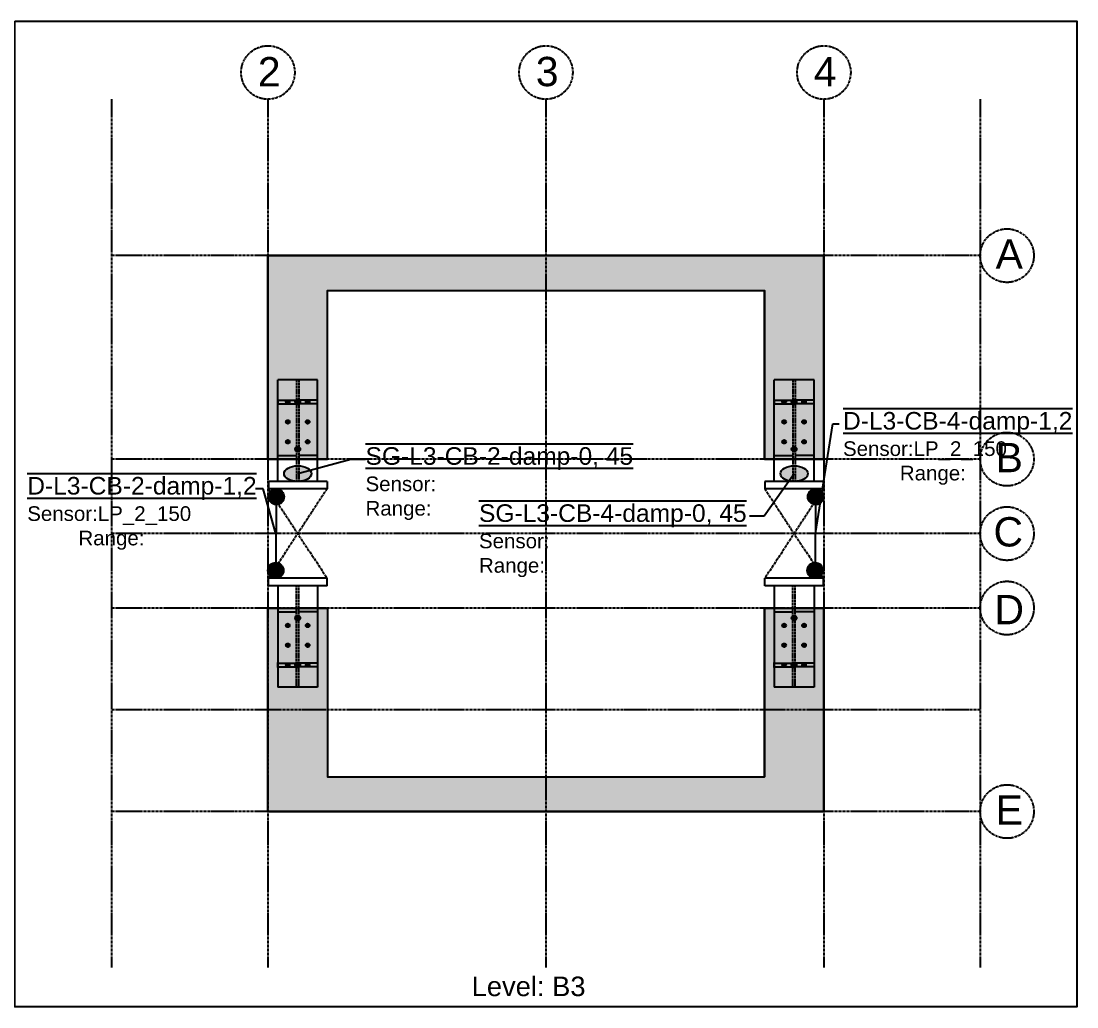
# Model space of a CAD drawing. Header units: millimetres. Extents: x -79526 to 153901, y -45620 to 21119.
# Drawn here: x 3005 to 5706, y -6181 to -3659 of the extents above; entities that cross this region are included whole.
import ezdxf
from ezdxf import colors
from ezdxf.entities.mleader import LeaderData, LeaderLine
from ezdxf.math import Vec2, Vec3

# ---------------------------------------------------------------- set-up
doc = ezdxf.new("R2010")
doc.units = ezdxf.units.MM
doc.header["$MEASUREMENT"] = 0
doc.linetypes.add('ACAD_ISO02W100', pattern=[15, 12, -3])
doc.linetypes.add('CENTER', pattern=[50.8, 31.75, -6.35, 6.35, -6.35])
for name, color, linetype in [('greygrid', 252, 'CENTER'), ('notation', 6, 'Continuous'), ('Note', 7, 'Continuous'), ('Plot', 254, 'Continuous')]:
    doc.layers.add(name, color=color, linetype=linetype)
doc.styles.get("Standard").update_dxf_attribs({"font": 'arial.ttf'})
pattern_1 = [(45, (-193160.255, 859812.5648), (-2.24506403, 2.24506403), [])]
pattern_2 = [(45, (-193211.055, 859812.5648), (-2.24506403, 2.24506403), [])]
pattern_3 = [(45, (-193160.255, 859863.3648), (-2.24506403, 2.24506403), [])]
pattern_4 = [(45, (-193211.055, 859863.3648), (-2.24506403, 2.24506403), [])]
pattern_5 = [(45, (-193160.255, 859914.1648), (-2.24506403, 2.24506403), [])]
pattern_6 = [(45, (-193211.055, 859914.1648), (-2.24506403, 2.24506403), [])]
pattern_7 = [(45, (-389487.164, -197643.227), (-2.24506403, 2.24506403), [])]
pattern_8 = [(45, (-389487.164, -197763.877), (-2.24506403, 2.24506403), [])]
pattern_9 = [(45, (-191890.255, 859812.5648), (-2.24506403, 2.24506403), [])]
pattern_10 = [(45, (-191941.055, 859812.5648), (-2.24506403, 2.24506403), [])]
pattern_11 = [(45, (-191890.255, 859863.3648), (-2.24506403, 2.24506403), [])]
pattern_12 = [(45, (-191941.055, 859863.3648), (-2.24506403, 2.24506403), [])]
pattern_13 = [(45, (-191890.255, 859914.1648), (-2.24506403, 2.24506403), [])]
pattern_14 = [(45, (-191941.055, 859914.1648), (-2.24506403, 2.24506403), [])]
pattern_15 = [(45, (-388217.164, -197643.227), (-2.24506403, 2.24506403), [])]
pattern_16 = [(45, (-388217.164, -197763.877), (-2.24506403, 2.24506403), [])]
pattern_17 = [(45, (-10141.99707, -25343.26255), (-0.08838834765, 0.08838834765), [])]

msp = doc.modelspace()

# ---------------------------------------------------------------- hatches: boundary and pattern name
h = msp.add_hatch(color=1)
h.dxf.hatch_style = 1
edge = h.paths.add_edge_path()
edge.add_ellipse((996, -4816.4), major_axis=(35, 0), ratio=0.571429, start_angle=274.9171, end_angle=385.5671)
edge.add_line((1027.6, -4807.8), (999, -4815.6))
edge.add_line((999, -4815.6), (999, -4836.4))
edge = h.paths.add_edge_path()
edge.add_ellipse((996, -4816.4), major_axis=(35, 0), ratio=0.571429, start_angle=25.5671, end_angle=85.0829)
edge.add_line((999, -4796.5), (999, -4815.6))
edge.add_line((999, -4815.6), (1027.6, -4807.8))
edge = h.paths.add_edge_path()
edge.add_ellipse((996, -4816.4), major_axis=(35, 0), ratio=0.571429, start_angle=85.0829, end_angle=94.9171)
edge.add_line((993, -4796.5), (993, -4836.4))
edge.add_ellipse((996, -4816.4), major_axis=(35, 0), ratio=0.571429, start_angle=265.0829, end_angle=270)
edge.add_ellipse((996, -4816.4), major_axis=(35, 0), ratio=0.571429, start_angle=270, end_angle=274.9171)
edge.add_line((999, -4836.4), (999, -4796.5))
edge = h.paths.add_edge_path()
edge.add_ellipse((996, -4816.4), major_axis=(35, 0), ratio=0.571429, start_angle=94.9171, end_angle=265.0829)
edge.add_line((993, -4836.4), (993, -4796.5))
edge = h.paths.add_edge_path()
edge.add_ellipse((2266, -4816.4), major_axis=(35, 0), ratio=0.571429, start_angle=274.9171, end_angle=445.0829)
edge.add_line((2269, -4796.5), (2269, -4836.4))
edge = h.paths.add_edge_path()
edge.add_ellipse((2266, -4816.4), major_axis=(35, 0), ratio=0.571429, start_angle=94.9171, end_angle=248.1427)
edge.add_line((2253, -4835), (2263, -4820.7))
edge.add_line((2263, -4820.7), (2263, -4796.5))
edge = h.paths.add_edge_path()
edge.add_ellipse((2266, -4816.4), major_axis=(35, 0), ratio=0.571429, start_angle=85.0829, end_angle=94.9171)
edge.add_line((2263, -4796.5), (2263, -4836.4))
edge.add_ellipse((2266, -4816.4), major_axis=(35, 0), ratio=0.571429, start_angle=265.0829, end_angle=270)
edge.add_ellipse((2266, -4816.4), major_axis=(35, 0), ratio=0.571429, start_angle=270, end_angle=274.9171)
edge.add_line((2269, -4836.4), (2269, -4796.5))
edge = h.paths.add_edge_path()
edge.add_line((2263, -4820.7), (2253, -4835))
edge.add_ellipse((2266, -4816.4), major_axis=(35, 0), ratio=0.571429, start_angle=248.1427, end_angle=265.0829)
edge.add_line((2263, -4836.4), (2263, -4820.7))
h.paths.add_polyline_path([(3003.5, -5035.6), (3615.4, -5035.6), (3615.4, -4809.5), (3003.5, -4809.5)], flags=9)
h.paths.add_polyline_path([(5478.5, -4853.7), (5585.9, -4853.7), (5585.9, -4699.2), (5478.5, -4699.2)], flags=9)
h.paths.add_polyline_path([(4144.4, -6180.6), (4460.7, -6180.6), (4460.7, -6077.5), (4144.4, -6077.5)], flags=9)
h.paths.add_polyline_path([(5475.4, -5242.7), (5588.6, -5242.7), (5588.6, -5088.2), (5475.4, -5088.2)], flags=9)
h.paths.add_polyline_path([(5473.5, -5044.2), (5586.7, -5044.2), (5586.7, -4889.7), (5473.5, -4889.7)], flags=9)
h.paths.add_polyline_path([(5016.2, -3866.6), (5111.9, -3866.6), (5111.9, -3712), (5016.2, -3712)], flags=9)
h.paths.add_polyline_path([(4303.3, -3866.1), (4399, -3866.1), (4399, -3711.5), (4303.3, -3711.5)], flags=9)
h.paths.add_polyline_path([(3593.1, -3866.7), (3688.9, -3866.7), (3688.9, -3712.2), (3593.1, -3712.2)], flags=9)
h.paths.add_polyline_path([(5478.2, -5755.4), (5585.6, -5755.4), (5585.6, -5600.9), (5478.2, -5600.9)], flags=9)
h.paths.add_polyline_path([(5479.2, -4333), (5586.9, -4333), (5586.9, -4178.5), (5479.2, -4178.5)], flags=9)
at = {"true_color": 0x939598}
h = msp.add_hatch(dxfattribs=at)
h.set_pattern_fill('ANSI31', color=252)
h.set_pattern_definition(pattern_17)
h.paths.add_polyline_path([(3789, -4779.3), (3789, -4347.5), (4906.6, -4347.5), (4906.6, -4779.3), (5059, -4779.3), (5059, -4258.6), (3636.6, -4258.6), (3636.6, -4779.3)])
h = msp.add_hatch(color=1)
h.dxf.hatch_style = 1
edge = h.paths.add_edge_path()
edge.add_ellipse((4982.8, -4816.4), major_axis=(35, 0), ratio=0.571429, start_angle=94.9171, end_angle=248.1427)
edge.add_line((4969.8, -4835), (4979.8, -4820.7))
edge.add_line((4979.8, -4820.7), (4979.8, -4796.5))
edge = h.paths.add_edge_path()
edge.add_ellipse((4982.8, -4816.4), major_axis=(35, 0), ratio=0.571429, start_angle=274.9171, end_angle=445.0829)
edge.add_line((4985.8, -4796.5), (4985.8, -4836.4))
edge = h.paths.add_edge_path()
edge.add_ellipse((4982.8, -4816.4), major_axis=(35, 0), ratio=0.571429, start_angle=85.0829, end_angle=94.9171)
edge.add_line((4979.8, -4796.5), (4979.8, -4836.4))
edge.add_ellipse((4982.8, -4816.4), major_axis=(35, 0), ratio=0.571429, start_angle=265.0829, end_angle=270)
edge.add_ellipse((4982.8, -4816.4), major_axis=(35, 0), ratio=0.571429, start_angle=270, end_angle=274.9171)
edge.add_line((4985.8, -4836.4), (4985.8, -4796.5))
edge = h.paths.add_edge_path()
edge.add_line((4979.8, -4820.7), (4969.8, -4835))
edge.add_ellipse((4982.8, -4816.4), major_axis=(35, 0), ratio=0.571429, start_angle=248.1427, end_angle=265.0829)
edge.add_line((4979.8, -4836.4), (4979.8, -4820.7))
edge = h.paths.add_edge_path()
edge.add_ellipse((4982.8, -7338.8), major_axis=(35, 0), ratio=0.571429, start_angle=274.9171, end_angle=445.0829)
edge.add_line((4985.8, -7318.9), (4985.8, -7358.7))
edge = h.paths.add_edge_path()
edge.add_ellipse((4982.8, -7338.8), major_axis=(35, 0), ratio=0.571429, start_angle=85.0829, end_angle=94.9171)
edge.add_line((4979.8, -7318.9), (4979.8, -7358.7))
edge.add_ellipse((4982.8, -7338.8), major_axis=(35, 0), ratio=0.571429, start_angle=265.0829, end_angle=270)
edge.add_ellipse((4982.8, -7338.8), major_axis=(35, 0), ratio=0.571429, start_angle=270, end_angle=274.9171)
edge.add_line((4985.8, -7358.7), (4985.8, -7318.9))
edge = h.paths.add_edge_path()
edge.add_ellipse((4982.8, -7338.8), major_axis=(35, 0), ratio=0.571429, start_angle=94.9171, end_angle=248.1427)
edge.add_line((4969.8, -7357.4), (4979.8, -7343.1))
edge.add_line((4979.8, -7343.1), (4979.8, -7318.9))
edge = h.paths.add_edge_path()
edge.add_line((4979.8, -7343.1), (4969.8, -7357.4))
edge.add_ellipse((4982.8, -7338.8), major_axis=(35, 0), ratio=0.571429, start_angle=248.1427, end_angle=265.0829)
edge.add_line((4979.8, -7358.7), (4979.8, -7343.1))
edge = h.paths.add_edge_path()
edge.add_ellipse((3712.8, -7338.8), major_axis=(35, 0), ratio=0.571429, start_angle=94.9171, end_angle=265.0829)
edge.add_line((3709.8, -7358.7), (3709.8, -7318.9))
edge = h.paths.add_edge_path()
edge.add_ellipse((3712.8, -7338.8), major_axis=(35, 0), ratio=0.571429, start_angle=25.5671, end_angle=85.0829)
edge.add_line((3715.8, -7318.9), (3715.8, -7338))
edge.add_line((3715.8, -7338), (3744.4, -7330.2))
edge = h.paths.add_edge_path()
edge.add_ellipse((3712.8, -7338.8), major_axis=(35, 0), ratio=0.571429, start_angle=274.9171, end_angle=385.5671)
edge.add_line((3744.4, -7330.2), (3715.8, -7338))
edge.add_line((3715.8, -7338), (3715.8, -7358.7))
edge = h.paths.add_edge_path()
edge.add_ellipse((3712.8, -7338.8), major_axis=(35, 0), ratio=0.571429, start_angle=85.0829, end_angle=94.9171)
edge.add_line((3709.8, -7318.9), (3709.8, -7358.7))
edge.add_ellipse((3712.8, -7338.8), major_axis=(35, 0), ratio=0.571429, start_angle=265.0829, end_angle=270)
edge.add_ellipse((3712.8, -7338.8), major_axis=(35, 0), ratio=0.571429, start_angle=270, end_angle=274.9171)
edge.add_line((3715.8, -7358.7), (3715.8, -7318.9))
h.paths.add_polyline_path([(2373.7, -7391.7), (2985.6, -7391.7), (2985.6, -7165.7), (2373.7, -7165.7)], flags=9)
h.paths.add_polyline_path([(1427.4, -8702.9), (1743.7, -8702.9), (1743.7, -8599.8), (1427.4, -8599.8)], flags=9)
h.paths.add_polyline_path([(2758.6, -7765.1), (2871.8, -7765.1), (2871.8, -7610.5), (2758.6, -7610.5)], flags=9)
h.paths.add_polyline_path([(2756.7, -7566.6), (2869.9, -7566.6), (2869.9, -7412), (2756.7, -7412)], flags=9)
h.paths.add_polyline_path([(2299.3, -6388.9), (2395.1, -6388.9), (2395.1, -6234.4), (2299.3, -6234.4)], flags=9)
h.paths.add_polyline_path([(1586.5, -6388.4), (1682.2, -6388.4), (1682.2, -6233.9), (1586.5, -6233.9)], flags=9)
h.paths.add_polyline_path([(876.3, -6389.1), (972.1, -6389.1), (972.1, -6234.5), (876.3, -6234.5)], flags=9)
h.paths.add_polyline_path([(2761.7, -7376.1), (2869.1, -7376.1), (2869.1, -7221.5), (2761.7, -7221.5)], flags=24)
h.paths.add_polyline_path([(2761.4, -8277.8), (2868.8, -8277.8), (2868.8, -8123.2), (2761.4, -8123.2)], flags=9)
h.paths.add_polyline_path([(2762.4, -6855.4), (2870.1, -6855.4), (2870.1, -6700.8), (2762.4, -6700.8)], flags=9)
h = msp.add_hatch(color=1)
h.dxf.hatch_style = 1
edge = h.paths.add_edge_path()
edge.add_ellipse((3712.8, -4816.4), major_axis=(35, 0), ratio=0.571429, start_angle=94.9171, end_angle=265.0829)
edge.add_line((3709.8, -4836.4), (3709.8, -4796.5))
edge = h.paths.add_edge_path()
edge.add_ellipse((3712.8, -4816.4), major_axis=(35, 0), ratio=0.571429, start_angle=85.0829, end_angle=94.9171)
edge.add_line((3709.8, -4796.5), (3709.8, -4836.4))
edge.add_ellipse((3712.8, -4816.4), major_axis=(35, 0), ratio=0.571429, start_angle=265.0829, end_angle=270)
edge.add_ellipse((3712.8, -4816.4), major_axis=(35, 0), ratio=0.571429, start_angle=270, end_angle=274.9171)
edge.add_line((3715.8, -4836.4), (3715.8, -4796.5))
edge = h.paths.add_edge_path()
edge.add_ellipse((3712.8, -4816.4), major_axis=(35, 0), ratio=0.571429, start_angle=25.5671, end_angle=85.0829)
edge.add_line((3715.8, -4796.5), (3715.8, -4815.6))
edge.add_line((3715.8, -4815.6), (3744.4, -4807.8))
edge = h.paths.add_edge_path()
edge.add_ellipse((3712.8, -4816.4), major_axis=(35, 0), ratio=0.571429, start_angle=274.9171, end_angle=385.5671)
edge.add_line((3744.4, -4807.8), (3715.8, -4815.6))
edge.add_line((3715.8, -4815.6), (3715.8, -4836.4))
h = msp.add_hatch()
h.set_pattern_fill('ANSI31', color=1)
h.set_pattern_definition([(45, (-9794.81492, -21406.16232), (-0.08838834765, 0.08838834765), [])])
edge = h.paths.add_edge_path()
edge.add_arc((3657.8, -4875.5), 20, 0, 360)
edge = h.paths.add_edge_path()
edge.add_arc((3656.6, -5064.1), 20, 0, 360)
h = msp.add_hatch()
h.set_pattern_fill('ANSI31', color=1)
h.set_pattern_definition([(45, (-8414.81492, -21406.16232), (-0.08838834765, 0.08838834765), [])])
edge = h.paths.add_edge_path()
edge.add_arc((5037.8, -4875.5), 20, 0, 360)
edge = h.paths.add_edge_path()
edge.add_arc((5036.6, -5064.1), 20, 0, 360)
h = msp.add_hatch(dxfattribs=at)
h.set_pattern_fill('ANSI31', color=252)
h.set_pattern_definition(pattern_17)
h.paths.add_polyline_path([(3789, -5160.3), (3789, -5592.1), (4906.6, -5592.1), (4906.6, -5160.3), (5059, -5160.3), (5059, -5681), (3636.6, -5681), (3636.6, -5160.3)])
at = {"layer": 'Note', "true_color": 0x000000}
h = msp.add_hatch(dxfattribs=at)
h.set_pattern_fill('ANSI31', color=18, angle=360)
h.set_pattern_definition(pattern_2)
h.paths.add_polyline_path([(3692.2, -4633.2, 1), (3682.7, -4633.2, 1)])
h = msp.add_hatch(dxfattribs=at)
h.set_pattern_fill('ANSI31', color=18, angle=360)
h.set_pattern_definition(pattern_1)
h.paths.add_polyline_path([(3743, -4633.2, 1), (3733.5, -4633.2, 1)])
h = msp.add_hatch(dxfattribs=at)
h.set_pattern_fill('ANSI31', color=18, angle=360)
h.set_pattern_definition(pattern_10)
h.paths.add_polyline_path([(4962.2, -4633.2, 1), (4952.7, -4633.2, 1)])
h = msp.add_hatch(dxfattribs=at)
h.set_pattern_fill('ANSI31', color=18, angle=360)
h.set_pattern_definition(pattern_9)
h.paths.add_polyline_path([(5013, -4633.2, 1), (5003.5, -4633.2, 1)])
h = msp.add_hatch(dxfattribs=at)
h.set_pattern_fill('ANSI31', color=18, angle=360)
h.set_pattern_definition(pattern_4)
h.paths.add_polyline_path([(3692.2, -4684, 1), (3682.7, -4684, 1)])
h = msp.add_hatch(dxfattribs=at)
h.set_pattern_fill('ANSI31', color=18, angle=360)
h.set_pattern_definition(pattern_3)
h.paths.add_polyline_path([(3743, -4684, 1), (3733.5, -4684, 1)])
h = msp.add_hatch(dxfattribs=at)
h.set_pattern_fill('ANSI31', color=18, angle=360)
h.set_pattern_definition(pattern_12)
h.paths.add_polyline_path([(4962.2, -4684, 1), (4952.7, -4684, 1)])
h = msp.add_hatch(dxfattribs=at)
h.set_pattern_fill('ANSI31', color=18, angle=360)
h.set_pattern_definition(pattern_11)
h.paths.add_polyline_path([(5013, -4684, 1), (5003.5, -4684, 1)])
h = msp.add_hatch(dxfattribs=at)
h.set_pattern_fill('ANSI31', color=18, angle=360)
h.set_pattern_definition(pattern_6)
h.paths.add_polyline_path([(3692.2, -4734.8, 1), (3682.7, -4734.8, 1)])
h = msp.add_hatch(dxfattribs=at)
h.set_pattern_fill('ANSI31', color=18, angle=360)
h.set_pattern_definition(pattern_5)
h.paths.add_polyline_path([(3743, -4734.8, 1), (3733.5, -4734.8, 1)])
h = msp.add_hatch(dxfattribs=at)
h.set_pattern_fill('ANSI31', color=18, angle=360)
h.set_pattern_definition(pattern_14)
h.paths.add_polyline_path([(4962.2, -4734.8, 1), (4952.7, -4734.8, 1)])
h = msp.add_hatch(dxfattribs=at)
h.set_pattern_fill('ANSI31', color=18, angle=360)
h.set_pattern_definition(pattern_13)
h.paths.add_polyline_path([(5013, -4734.8, 1), (5003.5, -4734.8, 1)])
h = msp.add_hatch(dxfattribs=at)
h.set_pattern_fill('ANSI31', color=18, angle=360)
h.set_pattern_definition(pattern_6)
h.paths.add_polyline_path([(3692.2, -5204.7, 1), (3682.7, -5204.7, 1)])
h = msp.add_hatch(dxfattribs=at)
h.set_pattern_fill('ANSI31', color=18, angle=360)
h.set_pattern_definition(pattern_5)
h.paths.add_polyline_path([(3743, -5204.7, 1), (3733.5, -5204.7, 1)])
h = msp.add_hatch(dxfattribs=at)
h.set_pattern_fill('ANSI31', color=18, angle=360)
h.set_pattern_definition(pattern_14)
h.paths.add_polyline_path([(4962.2, -5204.7, 1), (4952.7, -5204.7, 1)])
h = msp.add_hatch(dxfattribs=at)
h.set_pattern_fill('ANSI31', color=18, angle=360)
h.set_pattern_definition(pattern_13)
h.paths.add_polyline_path([(5013, -5204.7, 1), (5003.5, -5204.7, 1)])
h = msp.add_hatch(dxfattribs=at)
h.set_pattern_fill('ANSI31', color=18, angle=360)
h.set_pattern_definition(pattern_4)
h.paths.add_polyline_path([(3692.2, -5255.5, 1), (3682.7, -5255.5, 1)])
h = msp.add_hatch(dxfattribs=at)
h.set_pattern_fill('ANSI31', color=18, angle=360)
h.set_pattern_definition(pattern_3)
h.paths.add_polyline_path([(3743, -5255.5, 1), (3733.5, -5255.5, 1)])
h = msp.add_hatch(dxfattribs=at)
h.set_pattern_fill('ANSI31', color=18, angle=360)
h.set_pattern_definition(pattern_12)
h.paths.add_polyline_path([(4962.2, -5255.5, 1), (4952.7, -5255.5, 1)])
h = msp.add_hatch(dxfattribs=at)
h.set_pattern_fill('ANSI31', color=18, angle=360)
h.set_pattern_definition(pattern_11)
h.paths.add_polyline_path([(5013, -5255.5, 1), (5003.5, -5255.5, 1)])
h = msp.add_hatch(dxfattribs=at)
h.set_pattern_fill('ANSI31', color=18, angle=360)
h.set_pattern_definition(pattern_2)
h.paths.add_polyline_path([(3692.2, -5306.3, 1), (3682.7, -5306.3, 1)])
h = msp.add_hatch(dxfattribs=at)
h.set_pattern_fill('ANSI31', color=18, angle=360)
h.set_pattern_definition(pattern_1)
h.paths.add_polyline_path([(3743, -5306.3, 1), (3733.5, -5306.3, 1)])
h = msp.add_hatch(dxfattribs=at)
h.set_pattern_fill('ANSI31', color=18, angle=360)
h.set_pattern_definition(pattern_10)
h.paths.add_polyline_path([(4962.2, -5306.3, 1), (4952.7, -5306.3, 1)])
h = msp.add_hatch(dxfattribs=at)
h.set_pattern_fill('ANSI31', color=18, angle=360)
h.set_pattern_definition(pattern_9)
h.paths.add_polyline_path([(5013, -5306.3, 1), (5003.5, -5306.3, 1)])
at = {"layer": 'Plot', "ltscale": 0.1}
h = msp.add_hatch(dxfattribs=at)
h.set_pattern_fill('ANSI31', color=256)
h.set_pattern_definition(pattern_7)
h.paths.add_polyline_path([(3719.2, -4633.2, 1), (3706.5, -4633.2, 1)])
h = msp.add_hatch(dxfattribs=at)
h.set_pattern_fill('ANSI31', color=256)
h.set_pattern_definition(pattern_15)
h.paths.add_polyline_path([(4989.2, -4633.2, 1), (4976.5, -4633.2, 1)])
h = msp.add_hatch(dxfattribs=at)
h.set_pattern_fill('ANSI31', color=256)
h.set_pattern_definition(pattern_8)
h.paths.add_polyline_path([(3719.2, -4753.9, 1), (3706.5, -4753.9, 1)])
h = msp.add_hatch(dxfattribs=at)
h.set_pattern_fill('ANSI31', color=256)
h.set_pattern_definition(pattern_16)
h.paths.add_polyline_path([(4989.2, -4753.9, 1), (4976.5, -4753.9, 1)])
h = msp.add_hatch(dxfattribs=at)
h.set_pattern_fill('ANSI31', color=256)
h.set_pattern_definition(pattern_8)
h.paths.add_polyline_path([(3719.2, -5185.7, 1), (3706.5, -5185.7, 1)])
h = msp.add_hatch(dxfattribs=at)
h.set_pattern_fill('ANSI31', color=256)
h.set_pattern_definition(pattern_16)
h.paths.add_polyline_path([(4989.2, -5185.7, 1), (4976.5, -5185.7, 1)])
h = msp.add_hatch(dxfattribs=at)
h.set_pattern_fill('ANSI31', color=256)
h.set_pattern_definition(pattern_7)
h.paths.add_polyline_path([(3719.2, -5306.3, 1), (3706.5, -5306.3, 1)])
h = msp.add_hatch(dxfattribs=at)
h.set_pattern_fill('ANSI31', color=256)
h.set_pattern_definition(pattern_15)
h.paths.add_polyline_path([(4989.2, -5306.3, 1), (4976.5, -5306.3, 1)])

# ---------------------------------------------------------------- linework, layer by layer
for p, q in [((3636.6, -4779.3), (3636.6, -4258.6)), ((3636.6, -4258.6), (5059, -4258.6)), ((3789, -4779.3), (3636.6, -4779.3)), ((5059, -4779.3), (4906.6, -4779.3)), ((3636.6, -5681), (3636.6, -5160.3)), ((5059, -5681), (3636.6, -5681))]:
    msp.add_line(p, q)
at = {"color": 1}
for p, q in [((3657.8, -4875.5), (3656.6, -5064.1)), ((5037.8, -4875.5), (5036.6, -5064.1))]:
    msp.add_line(p, q, dxfattribs=at)
msp.add_lwpolyline([(2989.4, -3658.6), (5706.2, -3658.6), (5706.2, -6181), (2989.4, -6181)], close=True)
for points in [[(3789, -4779.3), (3789, -4347.5), (4906.6, -4347.5), (4906.6, -4779.3), (5059, -4779.3), (5059, -4258.6), (3636.6, -4258.6), (3636.6, -4779.3), (3789, -4779.3)], [(3789, -5160.3), (3789, -5592.1), (4906.6, -5592.1), (4906.6, -5160.3), (5059, -5160.3), (5059, -5681), (3636.6, -5681), (3636.6, -5160.3), (3789, -5160.3)]]:
    msp.add_lwpolyline(points)
for centre in [(3657.8, -4875.5), (5037.8, -4875.5), (3656.6, -5064.1), (5036.6, -5064.1)]:
    msp.add_circle(centre, 20, dxfattribs=at)
for centre in [(3712.8, -4816.4), (4982.8, -4816.4)]:
    msp.add_ellipse(centre, major_axis=(35, 0), ratio=0.571429, dxfattribs=at)
at = {"layer": 'greygrid', "lineweight": -2, "ltscale": 0.2}
for p, q in [((3236.6, -3858.6), (3236.6, -6081)), ((3636.6, -3858.6), (3636.6, -6081)), ((4347.8, -3858.6), (4347.8, -6081)), ((5059, -3858.6), (5059, -6081)), ((5459, -3858.6), (5459, -6081)), ((5459, -4258.6), (3236.6, -4258.6)), ((5459, -4779.3), (3236.6, -4779.3)), ((5459, -4969.8), (3236.6, -4969.8)), ((5459, -5160.3), (3236.6, -5160.3)), ((5459, -5420.6), (3236.6, -5420.6)), ((5459, -5681), (3236.6, -5681))]:
    msp.add_line(p, q, dxfattribs=at)
at = {"layer": 'greygrid', "ltscale": 0.2}
for centre in [(3636.6, -3790.1), (4347.8, -3790.1), (5059, -3790.1), (5527.5, -4258.6), (5527.5, -4779.3), (5527.5, -4969.8), (5527.5, -5160.3), (5527.5, -5681)]:
    msp.add_circle(centre, 68.5, dxfattribs=at)
at = {"layer": 'Note'}
for p, q in [((3636.6, -4258.6), (5059, -4258.6)), ((3636.6, -4258.6), (3636.6, -4779.3)), ((5059, -4258.6), (5059, -4779.3)), ((3789, -4347.5), (4906.6, -4347.5)), ((3789, -4779.3), (3789, -4347.5)), ((4906.6, -4779.3), (4906.6, -4347.5)), ((3636.6, -4779.3), (3789, -4779.3)), ((3636.6, -4779.3), (3789, -4779.3)), ((4906.6, -4779.3), (5059, -4779.3)), ((4906.6, -4779.3), (5059, -4779.3)), ((3637.8, -4836.4), (3637.8, -4855.5)), ((3787.8, -4855.5), (3637.8, -4855.5)), ((3787.8, -4836.4), (3787.8, -4855.5)), ((4907.8, -4836.4), (4907.8, -4855.5)), ((5057.8, -4855.5), (4907.8, -4855.5)), ((5057.8, -4836.4), (5057.8, -4855.5)), ((3787.8, -5084.1), (3637.8, -5084.1)), ((3637.8, -5103.1), (3637.8, -5084.1)), ((3787.8, -5103.1), (3787.8, -5084.1)), ((5057.8, -5084.1), (4907.8, -5084.1)), ((4907.8, -5103.1), (4907.8, -5084.1)), ((5057.8, -5103.1), (5057.8, -5084.1)), ((3636.6, -5681), (3636.6, -5160.3)), ((3636.6, -5160.3), (3789, -5160.3)), ((3636.6, -5160.3), (3789, -5160.3)), ((3789, -5160.3), (3789, -5592.1)), ((4906.6, -5160.3), (4906.6, -5592.1)), ((4906.6, -5160.3), (5059, -5160.3)), ((4906.6, -5160.3), (5059, -5160.3)), ((5059, -5681), (5059, -5160.3)), ((3789, -5592.1), (4906.6, -5592.1)), ((3636.6, -5681), (5059, -5681))]:
    msp.add_line(p, q, dxfattribs=at)
for centre in [(3687.4, -4633.2), (3738.2, -4633.2), (4957.4, -4633.2), (5008.2, -4633.2), (3687.4, -4684), (3738.2, -4684), (4957.4, -4684), (5008.2, -4684), (3687.4, -4734.8), (3738.2, -4734.8), (4957.4, -4734.8), (5008.2, -4734.8), (3687.4, -5204.7), (3738.2, -5204.7), (4957.4, -5204.7), (5008.2, -5204.7), (3687.4, -5255.5), (3738.2, -5255.5), (4957.4, -5255.5), (5008.2, -5255.5), (3687.4, -5306.3), (3738.2, -5306.3), (4957.4, -5306.3), (5008.2, -5306.3)]:
    msp.add_circle(centre, 4.76, dxfattribs=at)
at = {"layer": 'Plot'}
for p, q in [((3661.8, -4836.4), (3661.8, -4576.6)), ((3763.8, -4576.6), (3661.8, -4576.6)), ((3763.8, -4836.4), (3763.8, -4576.6)), ((4931.8, -4836.4), (4931.8, -4576.6)), ((5033.8, -4576.6), (4931.8, -4576.6)), ((5033.8, -4836.4), (5033.8, -4576.6)), ((3661.8, -4628.5), (3709.8, -4628.5)), ((3661.8, -4638), (3709.8, -4638)), ((3763.8, -4628.5), (3715.8, -4628.5)), ((3763.8, -4638), (3715.8, -4638)), ((4931.8, -4628.5), (4979.8, -4628.5)), ((4931.8, -4638), (4979.8, -4638)), ((5033.8, -4628.5), (4985.8, -4628.5)), ((5033.8, -4638), (4985.8, -4638)), ((3661.8, -4769.8), (3709.8, -4769.8)), ((3661.8, -4779.3), (3709.8, -4779.3)), ((3763.8, -4769.8), (3715.8, -4769.8)), ((3763.8, -4779.3), (3715.8, -4779.3)), ((4931.8, -4769.8), (4979.8, -4769.8)), ((4931.8, -4779.3), (4979.8, -4779.3)), ((5033.8, -4769.8), (4985.8, -4769.8)), ((5033.8, -4779.3), (4985.8, -4779.3)), ((3787.8, -4836.4), (3637.8, -4836.4)), ((5057.8, -4836.4), (4907.8, -4836.4)), ((3787.8, -5103.1), (3637.8, -5103.1)), ((3661.8, -5103.1), (3661.8, -5363)), ((3763.8, -5103.1), (3763.8, -5363)), ((5057.8, -5103.1), (4907.8, -5103.1)), ((4931.8, -5103.1), (4931.8, -5363)), ((5033.8, -5103.1), (5033.8, -5363)), ((3661.8, -5160.3), (3709.8, -5160.3)), ((3661.8, -5169.8), (3709.8, -5169.8)), ((3763.8, -5160.3), (3715.8, -5160.3)), ((3763.8, -5169.8), (3715.8, -5169.8)), ((4931.8, -5160.3), (4979.8, -5160.3)), ((4931.8, -5169.8), (4979.8, -5169.8)), ((5033.8, -5160.3), (4985.8, -5160.3)), ((5033.8, -5169.8), (4985.8, -5169.8)), ((3661.8, -5301.6), (3709.8, -5301.6)), ((3661.8, -5311.1), (3709.8, -5311.1)), ((3763.8, -5301.6), (3715.8, -5301.6)), ((3763.8, -5311.1), (3715.8, -5311.1)), ((4931.8, -5301.6), (4979.8, -5301.6)), ((4931.8, -5311.1), (4979.8, -5311.1)), ((5033.8, -5301.6), (4985.8, -5301.6)), ((5033.8, -5311.1), (4985.8, -5311.1)), ((3763.8, -5363), (3661.8, -5363)), ((5033.8, -5363), (4931.8, -5363))]:
    msp.add_line(p, q, dxfattribs=at)
at = {"layer": 'Plot', "linetype": 'ACAD_ISO02W100', "ltscale": 0.5}
for p, q in [((3709.8, -4576.6), (3709.8, -4836.4)), ((3715.8, -4576.6), (3715.8, -4836.4)), ((4979.8, -4576.6), (4979.8, -4836.4)), ((4985.8, -4576.6), (4985.8, -4836.4)), ((3709.8, -5363), (3709.8, -5103.1)), ((3715.8, -5363), (3715.8, -5103.1)), ((4979.8, -5363), (4979.8, -5103.1)), ((4985.8, -5363), (4985.8, -5103.1))]:
    msp.add_line(p, q, dxfattribs=at)
at = {"layer": 'Plot', "ltscale": 0.1}
for p, q in [((3661.8, -4626.9), (3661.8, -4639.6)), ((4931.8, -4626.9), (4931.8, -4639.6)), ((3636.6, -4779.3), (3661.8, -4779.3)), ((4906.6, -4779.3), (4931.8, -4779.3)), ((3661.8, -5312.7), (3661.8, -5300)), ((4931.8, -5312.7), (4931.8, -5300))]:
    msp.add_line(p, q, dxfattribs=at)
at = {"layer": 'Plot', "color": 5, "linetype": 'CENTER', "ltscale": 0.2}
for p, q in [((3787.8, -4855.5), (3637.8, -5084.1)), ((3637.8, -4855.5), (3787.8, -5084.1)), ((5057.8, -4855.5), (4907.8, -5084.1)), ((4907.8, -4855.5), (5057.8, -5084.1))]:
    msp.add_line(p, q, dxfattribs=at)
at = {"layer": 'Plot', "ltscale": 0.1}
for centre in [(3712.8, -4633.2), (4982.8, -4633.2), (3712.8, -4753.9), (4982.8, -4753.9), (3712.8, -5185.7), (4982.8, -5185.7), (3712.8, -5306.3), (4982.8, -5306.3)]:
    msp.add_circle(centre, 6.35, dxfattribs=at)

# ---------------------------------------------------------------- texts
at = {"layer": 'greygrid', "color": 251, "lineweight": -2, "ltscale": 0.2, "true_color": 0x525252, "char_height": 75, "attachment_point": 5}
for s, insert in [('2', (3639.8, -3788.1)), ('3', (4351, -3788.1)), ('4', (5062.2, -3788.1)), ('A', (5533.2, -4254.6)), ('B', (5533.2, -4775.3)), ('C', (5530.7, -4965.8)), ('D', (5533.2, -5164.3)), ('E', (5533.3, -5677))]:
    msp.add_mtext_dynamic_manual_height_columns(s, width=22.5, gutter_width=50, heights=[0], dxfattribs=dict(at, insert=insert))
at = {"layer": 'greygrid', "lineweight": -2, "ltscale": 0.2, "insert": (4303.5, -6128.6), "char_height": 50, "attachment_point": 5}
msp.add_mtext_dynamic_manual_height_columns('Level: B3', width=676.289, gutter_width=50, heights=[0], dxfattribs=at)

# ---------------------------------------------------------------- leaders
at = {"layer": 'notation'}
ml = msp.add_multileader_mtext('Standard', dxfattribs=at)
ml.set_content('\\pxsm1,ql;{\\H0.9x;\\L\\OD-L3-CB-4-damp-1,2\\H0.83333x;\\l\\o\\PSensor:LP_2_150                     Range:}', color=256)
ml.set_leader_properties()
ml.build(insert=Vec2(0, 0))
ml.multileader.update_dxf_attribs({"dogleg_length": 0.36, "arrow_head_size": 0.18})
ctx = ml.context
ctx.base_point, ctx.char_height, ctx.arrow_head_size, ctx.landing_gap_size, ctx.plane_origin = Vec3(5098, -4689.2), 50, 0.18, 0.09, Vec3(5258.7, -4650.2)
ctx.text_align_type = 2
notes = []
notes.append((ctx, [(1, (1, 1, 0), (5081.6, -4689.2), (1, 0), 16.4, [(0, [(5037.2, -4969.8)], 0, [])])]))
ctx.mtext.insert, ctx.mtext.rotation, ctx.mtext.width, ctx.mtext.defined_height, ctx.mtext.alignment, ctx.mtext.flow_direction = Vec3(5676.9, -4658.7), 6.283185, 569.037, 173.1, 3, 5
ml = msp.add_multileader_mtext('Standard', dxfattribs=at)
ml.set_content('\\pxsm1;{\\H0.9x;\\L\\OSG-L3-CB-2-damp-0, 45}\\P\\pql;{\\H0.75x;Sensor:                     \\PRange:}', color=256)
ml.set_leader_properties()
ml.build(insert=Vec2(0, 0))
ml.multileader.update_dxf_attribs({"dogleg_length": 0.36, "arrow_head_size": 0.18})
ctx = ml.context
ctx.base_point, ctx.char_height, ctx.arrow_head_size, ctx.landing_gap_size, ctx.plane_origin = Vec3(3886.3, -4779.3), 50, 0.18, 0.09, Vec3(847.3, -4280.7)
notes.append((ctx, [(0, (1, 1, 0), (3848.7, -4779.3), (1, 0), 37.5, [(0, [(3712.8, -4816.4)], 0, [])])]))
ctx.mtext.insert, ctx.mtext.width, ctx.mtext.defined_height, ctx.mtext.flow_direction = Vec3(3886.3, -4748.8), 695.033, 231.1, 5
ml = msp.add_multileader_mtext('Standard', dxfattribs=at)
ml.set_content('\\pxsm1,ql;{\\H0.9x;\\L\\OD-L3-CB-2-damp-1,2\\H0.83333x;\\l\\o\\PSensor:LP_2_150                     Range:}', color=256)
ml.set_leader_properties()
ml.build(insert=Vec2(0, 0))
ml.multileader.update_dxf_attribs({"dogleg_length": 0.36, "arrow_head_size": 0.18})
ctx = ml.context
ctx.base_point, ctx.char_height, ctx.arrow_head_size, ctx.landing_gap_size, ctx.plane_origin = Vec3(3025.7, -4855.5), 50, 0.18, 0.09, Vec3(1998.4, -4128.2)
ctx.text_align_type = 2
notes.append((ctx, [(0, (1, 1, 0), (3624.8, -4855.5), (-1, 0), 20.1, [(0, [(3657.2, -4969.8)], 0, [])])]))
ctx.mtext.insert, ctx.mtext.rotation, ctx.mtext.width, ctx.mtext.defined_height, ctx.mtext.alignment, ctx.mtext.flow_direction = Vec3(3604.6, -4824.9), 6.283185, 583.779, 173.1, 3, 5
ml = msp.add_multileader_mtext('Standard', dxfattribs=at)
ml.set_content('\\pxsm1,ql;{\\H0.9x;\\L\\OSG-L3-CB-4-damp-0, 45\\H0.83333x;\\l\\o\\PSensor:                     \\PRange:}', color=256)
ml.set_leader_properties()
ml.build(insert=Vec2(0, 0))
ml.multileader.update_dxf_attribs({"dogleg_length": 0.36, "arrow_head_size": 0.18})
ctx = ml.context
ctx.base_point, ctx.char_height, ctx.arrow_head_size, ctx.landing_gap_size, ctx.plane_origin = Vec3(4189.2, -4925.4), 50, 0.18, 0.09, Vec3(5521.4, -4802.7)
ctx.text_align_type = 2
notes.append((ctx, [(0, (1, 1, 0), (4906.3, -4925.4), (-1, 0), 37.5, [(0, [(4982.8, -4816.4)], 0, [])])]))
ctx.mtext.insert, ctx.mtext.rotation, ctx.mtext.width, ctx.mtext.defined_height, ctx.mtext.alignment, ctx.mtext.flow_direction = Vec3(4868.7, -4894.9), 6.283185, 692.16, 231.1, 3, 5
for ctx, leaders in notes:
    for number, flags, end, landing, length, lines in leaders:
        leader = LeaderData()
        leader.index, (leader.has_last_leader_line, leader.has_dogleg_vector, leader.attachment_direction) = number, flags
        leader.last_leader_point, leader.dogleg_vector, leader.dogleg_length = Vec3(end), Vec3(landing), length
        for number, points, colour, breaks in lines:
            line = LeaderLine()
            line.index, line.vertices, line.color, line.breaks = number, Vec3.list(points), colors.encode_raw_color(colour), breaks
            leader.lines.append(line)
        ctx.leaders.append(leader)

doc.saveas('drawing.dxf')
